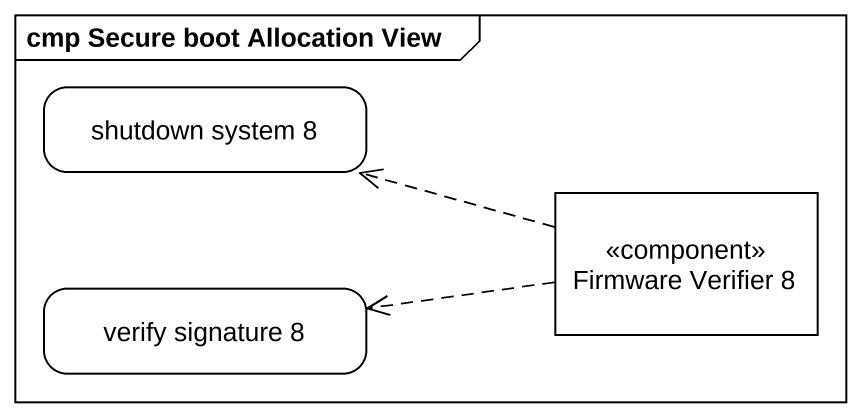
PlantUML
@startuml
mainframe cmp Secure boot Allocation View
hide empty description
state "shutdown system 8" as shutdown_system_8
state "Firmware Verifier 8" as Firmware_Verifier_8 <<component>>
state "verify signature 8" as verify_signature_8
Firmware_Verifier_8 -left[dashed]-> shutdown_system_8
Firmware_Verifier_8 -left[dashed]-> verify_signature_8
@enduml
